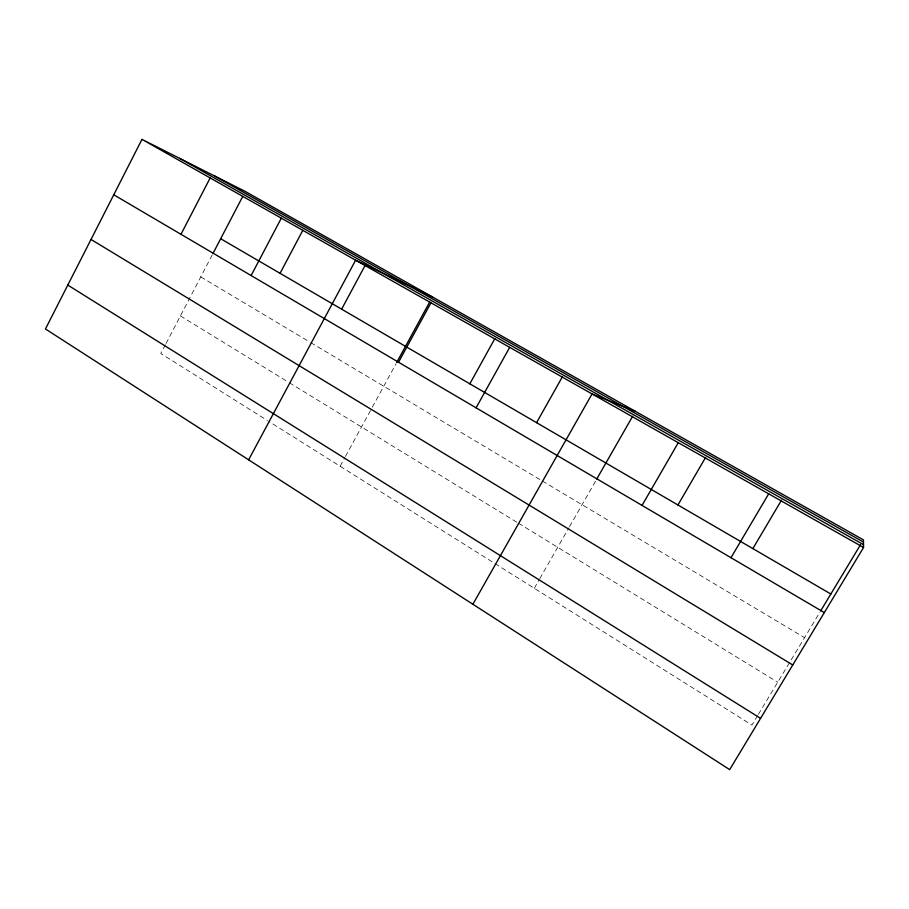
<?xml version="1.0" encoding="UTF-8"?>
<svg xmlns="http://www.w3.org/2000/svg" width="909" height="909" viewBox="0 0 909 909"><rect width="100%" height="100%" fill="white"/><g stroke="black" fill="none" stroke-linecap="round" stroke-linejoin="round"><path stroke-width="0.68" stroke-dasharray="4.54 3.41" d="M165.37 344.738L160.791 353.51L267.416 420.526M166.029 343.488L212.32 254.747M340.114 466.226L344.795 457.647M345.465 456.42L371.622 408.459M372.292 407.221L395.983 363.805M534.287 588.282L539.105 579.84M539.798 578.635L568.852 527.834M569.545 526.618L596.088 480.202M757.651 715.553L751.913 725.087L268.61 421.287M758.367 714.36L819.884 612.2M200.764 276.904L309.549 341.898M310.764 342.625L541.15 480.27M542.355 480.997L804.556 637.652M180.402 315.923L288.085 381.95M289.289 382.689L517.244 522.482M518.437 523.209L777.729 682.216"/><path stroke-width="1.36" d="M141.974 139.372L45.45 328.978L729.677 769.628L863.55 547.479L863.436 539.878L245.328 191.481L141.974 139.372L863.55 547.479M180.982 234.306L210.161 177.937M212.967 253.509L242.726 196.458M251.111 275.541L281.313 218.183M280.052 273.314L302.833 230.284M248.623 459.829L355.612 260.201L432.445 296.959M341.625 309.162L365.088 265.485M396.665 362.555L429.752 301.89M398.54 362.225L430.957 302.822M469.828 383.814L494.882 338.568M476.077 407.823L509.688 347.352M536.583 422.674L562.478 376.633M472.885 604.246L592.043 393.927L635.448 411.379M596.781 478.975L632.63 416.299M642.049 505.404L678.284 442.694M677.944 504.984L705.611 457.397M730.995 557.706L768.684 493.826M752.857 548.604L781.513 500.166M820.622 610.984L860.539 544.696M214.66 176.016L863.47 542.082M179.698 158.393L863.505 544.65M220.671 238.737L830.837 594.009M113.761 194.776L824.315 612.586M91.025 239.453L792.75 664.968M67.8 285.085L760.572 718.36"/></g></svg>
